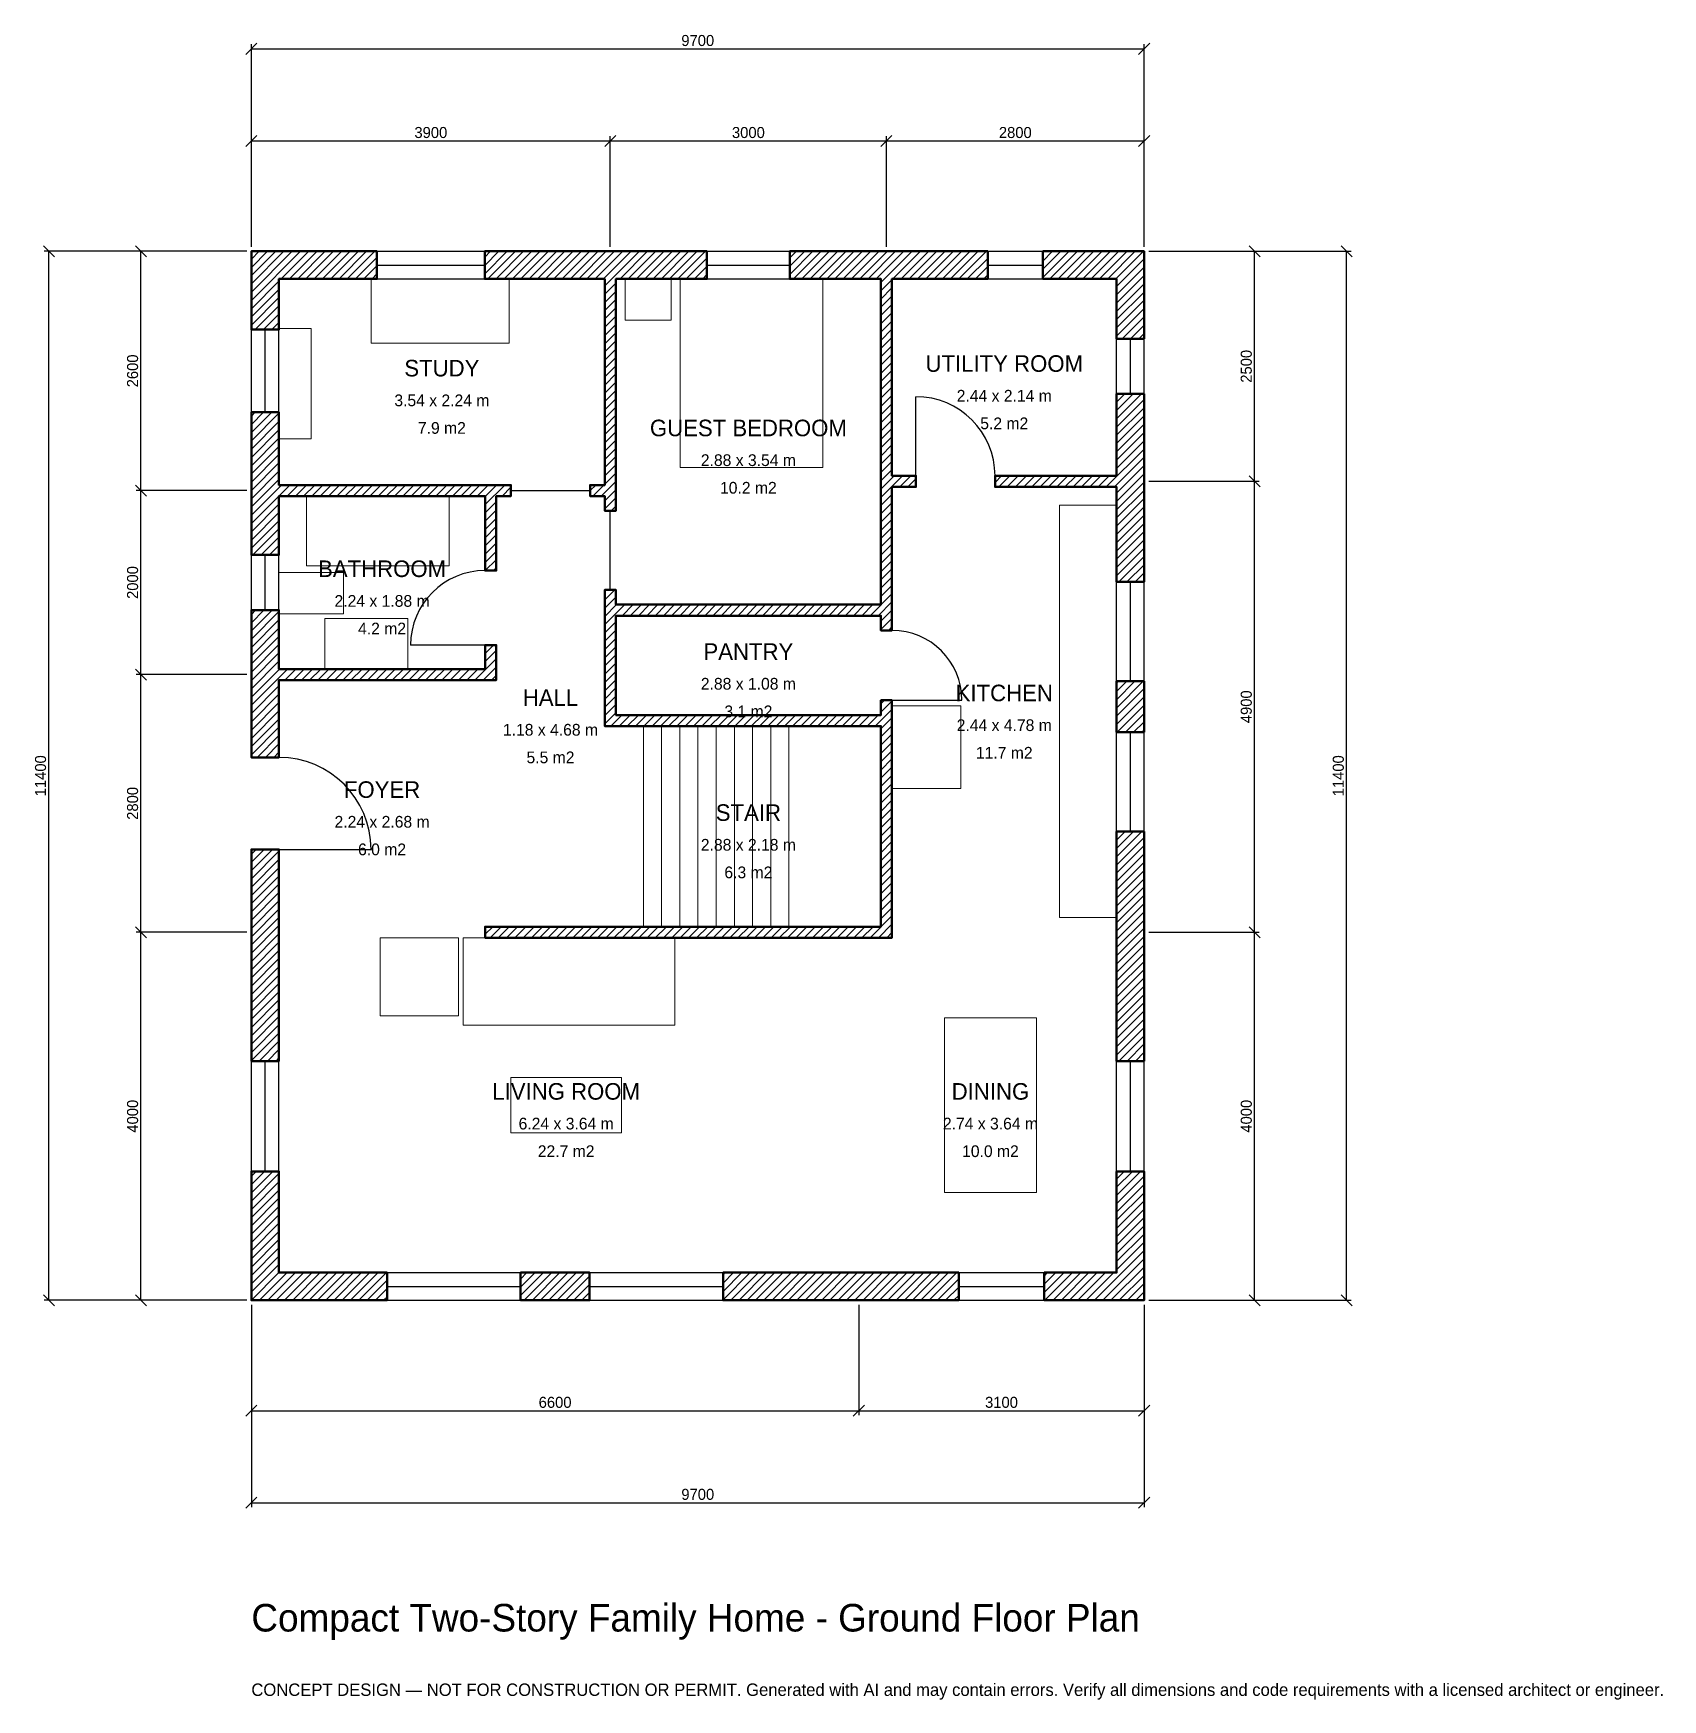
# Model space of a CAD drawing. Header units: millimetres. Extents: x -2369 to 15333, y -4341 to 13769.
import ezdxf
from ezdxf.enums import TextEntityAlignment as Align

# ---------------------------------------------------------------- set-up
doc = ezdxf.new("R2010")
doc.units = ezdxf.units.MM
for name, color, linetype, lineweight in [('A-ANNO-DIMS', 1, 'Continuous', 13), ('A-ANNO-TEXT', 7, 'Continuous', 18), ('A-AREA-IDEN', 7, 'Continuous', 18), ('A-DOOR', 2, 'Continuous', 25), ('A-FLOR-FIXT', 9, 'Continuous', 13), ('A-FLOR-STRS', 3, 'Continuous', 18), ('A-FURN', 9, 'Continuous', 13), ('A-GLAZ', 4, 'Continuous', 25), ('A-WALL', 7, 'Continuous', 50), ('A-WALL-PATT', 8, 'Continuous', 13)]:
    doc.layers.add(name, color=color, linetype=linetype, lineweight=lineweight)
doc.dimstyles.new('PLAN', dxfattribs={"dimtxt": 120, "dimasz": 80, "dimexe": 50, "dimexo": 50, "dimgap": 30, "dimtad": 1, "dimdec": 0, "dimtsz": 60, "dimcen": 2.5, "dimclrd": 1, "dimclre": 1, "dimazin": 3, "dimtfac": 1, "dimtmove": 0, "dimatfit": 3})

msp = doc.modelspace()

# ---------------------------------------------------------------- hatches: boundary and pattern name
at = {"layer": 'A-WALL-PATT'}
h = msp.add_hatch(dxfattribs=at)
h.set_pattern_fill('ANSI31', color=8, scale=20)
h.paths.add_polyline_path([(-0.001, 0), (-0.001, 300), (0, 300), (0, 1400), (300, 1400), (300, 300), (1475, 300), (1475, 0), (300, 0), (300, -0.001), (0, -0.001), (0, 0), (-0.001, 0)])
h.paths.add_polyline_path([(0, 3850), (0, 4150), (0, 4900), (300, 4900), (300, 4150), (300, 3850), (300, 2600), (0, 2600), (0, 3850)])
h.paths.add_polyline_path([(0, 6650), (0, 6740), (-0.001, 6740), (-0.001, 6860), (0, 6860), (0, 6950), (0, 7500), (300, 7500), (300, 6950), (300, 6860), (2540, 6860), (2540, 7120), (2660, 7120), (2660, 6860), (2660, 6740), (2540, 6740), (300, 6740), (300, 6650), (300, 5900), (0, 5900), (0, 6650)])
h.paths.add_polyline_path([(0, 8650), (0, 8740), (-0.001, 8740), (-0.001, 8860), (0, 8860), (0, 8950), (0, 9650), (300, 9650), (300, 8950), (300, 8860), (2540, 8860), (2660, 8860), (2820, 8860), (2820, 8740), (2660, 8740), (2660, 7930), (2540, 7930), (2540, 8740), (300, 8740), (300, 8650), (300, 8100), (0, 8100), (0, 8650)])
h.paths.add_polyline_path([(0, 11100), (-0.001, 11100), (-0.001, 11400), (0, 11400), (0, 11400.001), (300, 11400.001), (300, 11400), (1365, 11400), (1365, 11100), (300, 11100), (300, 10550), (0, 10550), (0, 11100)])
h.paths.add_polyline_path([(3750, 11400), (3840, 11400), (3840, 11400.001), (3960, 11400.001), (3960, 11400), (4050, 11400), (4950, 11400), (4950, 11100), (4050, 11100), (3960, 11100), (3960, 8860), (3960, 8860), (3960, 8580), (3840, 8580), (3840, 8740), (3840, 8740), (3680, 8740), (3680, 8860), (3840, 8860), (3840, 11100), (3750, 11100), (2535, 11100), (2535, 11400), (3750, 11400)])
h.paths.add_polyline_path([(6750, 11400), (6840, 11400), (6840, 11400.001), (6960, 11400.001), (6960, 11400), (7050, 11400), (8000, 11400), (8000, 11100), (7050, 11100), (6960, 11100), (6960, 8960), (7220, 8960), (7220, 8840), (6960, 8840), (6960, 7560), (6960, 7440), (6960, 7280), (6840, 7280), (6840, 7440), (3960, 7440), (3960, 6360), (6840, 6360), (6840, 6520), (6960, 6520), (6960, 6360), (6960, 6240), (6960, 4060), (6960, 3940), (6840, 3940), (6660, 3940), (6540, 3940), (3960, 3940), (3840, 3940), (2540, 3940), (2540, 4060), (3840, 4060), (3960, 4060), (6540, 4060), (6660, 4060), (6840, 4060), (6840, 6240), (3960, 6240), (3840, 6240), (3840, 6240), (3840, 6360), (3840, 6360), (3840, 7440), (3840, 7440), (3840, 7560), (3840, 7560), (3840, 7720), (3960, 7720), (3960, 7560), (6840, 7560), (6840, 8840), (6840, 8960), (6840, 11100), (6750, 11100), (5850, 11100), (5850, 11400), (6750, 11400)])
h.paths.add_polyline_path([(9400, 11400), (9400, 11400.001), (9700, 11400.001), (9700, 11400), (9700.001, 11400), (9700.001, 11100), (9700, 11100), (9700, 10450), (9400, 10450), (9400, 11100), (8600, 11100), (8600, 11400), (9400, 11400)])
h.paths.add_polyline_path([(9700, 9050), (9700, 8960), (9700.001, 8960), (9700.001, 8840), (9700, 8840), (9700, 8750), (9700, 7806.6667), (9400, 7806.6667), (9400, 8750), (9400, 8840), (8080, 8840), (8080, 8960), (9400, 8960), (9400, 9050), (9400, 9850), (9700, 9850), (9700, 9050)])
h.paths.add_polyline_path([(9700, 6173.3333), (9400, 6173.3333), (9400, 6726.6667), (9700, 6726.6667), (9700, 6173.3333)])
h.paths.add_polyline_path([(9700, 4150), (9700, 3850), (9700, 2600), (9400, 2600), (9400, 3850), (9400, 4150), (9400, 5093.3333), (9700, 5093.3333), (9700, 4150)])
h.paths.add_polyline_path([(9700, 300), (9700.001, 300), (9700.001, 0), (9700, 0), (9700, -0.001), (9400, -0.001), (9400, 0), (8615, 0), (8615, 300), (9400, 300), (9400, 1400), (9700, 1400), (9700, 300)])
h.paths.add_polyline_path([(6750, 0), (6450, 0), (5125, 0), (5125, 300), (6450, 300), (6750, 300), (7685, 300), (7685, 0), (6750, 0)])
h.paths.add_polyline_path([(2925, 0), (2925, 300), (3675, 300), (3675, 0), (2925, 0)])

# ---------------------------------------------------------------- linework, layer by layer
at = {"layer": 'A-DOOR'}
for p, q in [((7220, 8960), (7220, 9820)), ((2820, 8800), (3680, 8800)), ((3900, 7720), (3900, 8580)), ((2540, 7120), (1730, 7120)), ((6960, 6520), (7720, 6520)), ((300, 4900), (1300, 4900))]:
    msp.add_line(p, q, dxfattribs=at)
for centre, radius, start, end in [((7220, 8960), 860, 0, 90), ((2540, 7120), 810, 90, 180), ((6960, 6520), 760, 0, 90), ((300, 4900), 1000, 0, 90)]:
    msp.add_arc(centre, radius, start, end, dxfattribs=at)
at = {"layer": 'A-FLOR-FIXT'}
for points in [[(600, 7980), (2150, 7980), (2150, 8740), (600, 8740)], [(8780, 4160), (9400, 4160), (9400, 8640), (8780, 8640)], [(300, 7460), (1000, 7460), (1000, 7910), (300, 7910)], [(800, 6860), (1700, 6860), (1700, 7410), (800, 7410)]]:
    msp.add_lwpolyline(points, close=True, dxfattribs=at)
at = {"layer": 'A-FLOR-STRS'}
for p, q in [((4260, 4060), (4260, 6240)), ((4457.5, 4060), (4457.5, 6240)), ((4655, 4060), (4655, 6240)), ((4852.5, 4060), (4852.5, 6240)), ((5050, 4060), (5050, 6240)), ((5247.5, 4060), (5247.5, 6240)), ((5445, 4060), (5445, 6240)), ((5642.5, 4060), (5642.5, 6240)), ((5840, 4060), (5840, 6240))]:
    msp.add_line(p, q, dxfattribs=at)
at = {"layer": 'A-FURN'}
for points in [[(1300, 10400), (2800, 10400), (2800, 11100), (1300, 11100)], [(4060, 10650), (4560, 10650), (4560, 11100), (4060, 11100)], [(4660, 9050), (6210, 9050), (6210, 11100), (4660, 11100)], [(300, 9360), (650, 9360), (650, 10560), (300, 10560)], [(6960, 5560), (7710, 5560), (7710, 6460), (6960, 6460)], [(1400, 3090), (2250, 3090), (2250, 3940), (1400, 3940)], [(2300, 2990), (4600, 2990), (4600, 3940), (2300, 3940)], [(7530, 1170), (8530, 1170), (8530, 3070), (7530, 3070)], [(2820, 1820), (4020, 1820), (4020, 2420), (2820, 2420)]]:
    msp.add_lwpolyline(points, close=True, dxfattribs=at)
at = {"layer": 'A-GLAZ'}
for p, q in [((1365, 11400), (2535, 11400)), ((1365, 11250), (2535, 11250)), ((4950, 11400), (5850, 11400)), ((4950, 11250), (5850, 11250)), ((8000, 11400), (8600, 11400)), ((8000, 11250), (8600, 11250)), ((1365, 11100), (2535, 11100)), ((4950, 11100), (5850, 11100)), ((8000, 11100), (8600, 11100)), ((0, 9650), (0, 10550)), ((150, 9650), (150, 10550)), ((300, 9650), (300, 10550)), ((9400, 9850), (9400, 10450)), ((9550, 9850), (9550, 10450)), ((9700, 9850), (9700, 10450)), ((0, 7500), (0, 8100)), ((150, 7500), (150, 8100)), ((300, 7500), (300, 8100)), ((9400, 6726.6667), (9400, 7806.6667)), ((9550, 6726.6667), (9550, 7806.6667)), ((9700, 6726.6667), (9700, 7806.6667)), ((9400, 5093.3333), (9400, 6173.3333)), ((9550, 5093.3333), (9550, 6173.3333)), ((9700, 5093.3333), (9700, 6173.3333)), ((0, 1400), (0, 2600)), ((150, 1400), (150, 2600)), ((300, 1400), (300, 2600)), ((9400, 1400), (9400, 2600)), ((9550, 1400), (9550, 2600)), ((9700, 1400), (9700, 2600)), ((1475, 300), (2925, 300)), ((3675, 300), (5125, 300)), ((7685, 300), (8615, 300)), ((1475, 150), (2925, 150)), ((1475, 0), (2925, 0)), ((3675, 150), (5125, 150)), ((3675, 0), (5125, 0)), ((7685, 150), (8615, 150)), ((7685, 0), (8615, 0))]:
    msp.add_line(p, q, dxfattribs=at)
at = {"layer": 'A-WALL'}
for points in [[(0, 11100), (-0.001, 11100), (-0.001, 11400), (0, 11400), (0, 11400.001), (300, 11400.001), (300, 11400), (1365, 11400), (1365, 11100), (300, 11100), (300, 10550), (0, 10550), (0, 11100)], [(3750, 11400), (3840, 11400), (3840, 11400.001), (3960, 11400.001), (3960, 11400), (4050, 11400), (4950, 11400), (4950, 11100), (4050, 11100), (3960, 11100), (3960, 8860), (3960, 8860), (3960, 8580), (3840, 8580), (3840, 8740), (3840, 8740), (3680, 8740), (3680, 8860), (3840, 8860), (3840, 11100), (3750, 11100), (2535, 11100), (2535, 11400), (3750, 11400)], [(6750, 11400), (6840, 11400), (6840, 11400.001), (6960, 11400.001), (6960, 11400), (7050, 11400), (8000, 11400), (8000, 11100), (7050, 11100), (6960, 11100), (6960, 8960), (7220, 8960), (7220, 8840), (6960, 8840), (6960, 7560), (6960, 7440), (6960, 7280), (6840, 7280), (6840, 7440), (3960, 7440), (3960, 6360), (6840, 6360), (6840, 6520), (6960, 6520), (6960, 6360), (6960, 6240), (6960, 4060), (6960, 3940), (6840, 3940), (6660, 3940), (6540, 3940), (3960, 3940), (3840, 3940), (2540, 3940), (2540, 4060), (3840, 4060), (3960, 4060), (6540, 4060), (6660, 4060), (6840, 4060), (6840, 6240), (3960, 6240), (3840, 6240), (3840, 6240), (3840, 6360), (3840, 6360), (3840, 7440), (3840, 7440), (3840, 7560), (3840, 7560), (3840, 7720), (3960, 7720), (3960, 7560), (6840, 7560), (6840, 8840), (6840, 8960), (6840, 11100), (6750, 11100), (5850, 11100), (5850, 11400), (6750, 11400)], [(9400, 11400), (9400, 11400.001), (9700, 11400.001), (9700, 11400), (9700.001, 11400), (9700.001, 11100), (9700, 11100), (9700, 10450), (9400, 10450), (9400, 11100), (8600, 11100), (8600, 11400), (9400, 11400)], [(9700, 9050), (9700, 8960), (9700.001, 8960), (9700.001, 8840), (9700, 8840), (9700, 8750), (9700, 7806.6667), (9400, 7806.6667), (9400, 8750), (9400, 8840), (8080, 8840), (8080, 8960), (9400, 8960), (9400, 9050), (9400, 9850), (9700, 9850), (9700, 9050)], [(0, 8650), (0, 8740), (-0.001, 8740), (-0.001, 8860), (0, 8860), (0, 8950), (0, 9650), (300, 9650), (300, 8950), (300, 8860), (2540, 8860), (2660, 8860), (2820, 8860), (2820, 8740), (2660, 8740), (2660, 7930), (2540, 7930), (2540, 8740), (300, 8740), (300, 8650), (300, 8100), (0, 8100), (0, 8650)], [(0, 6650), (0, 6740), (-0.001, 6740), (-0.001, 6860), (0, 6860), (0, 6950), (0, 7500), (300, 7500), (300, 6950), (300, 6860), (2540, 6860), (2540, 7120), (2660, 7120), (2660, 6860), (2660, 6740), (2540, 6740), (300, 6740), (300, 6650), (300, 5900), (0, 5900), (0, 6650)], [(9700, 6173.3333), (9400, 6173.3333), (9400, 6726.6667), (9700, 6726.6667), (9700, 6173.3333)], [(9700, 4150), (9700, 3850), (9700, 2600), (9400, 2600), (9400, 3850), (9400, 4150), (9400, 5093.3333), (9700, 5093.3333), (9700, 4150)], [(0, 3850), (0, 4150), (0, 4900), (300, 4900), (300, 4150), (300, 3850), (300, 2600), (0, 2600), (0, 3850)], [(-0.001, 0), (-0.001, 300), (0, 300), (0, 1400), (300, 1400), (300, 300), (1475, 300), (1475, 0), (300, 0), (300, -0.001), (0, -0.001), (0, 0), (-0.001, 0)], [(9700, 300), (9700.001, 300), (9700.001, 0), (9700, 0), (9700, -0.001), (9400, -0.001), (9400, 0), (8615, 0), (8615, 300), (9400, 300), (9400, 1400), (9700, 1400), (9700, 300)], [(2925, 0), (2925, 300), (3675, 300), (3675, 0), (2925, 0)], [(6750, 0), (6450, 0), (5125, 0), (5125, 300), (6450, 300), (6750, 300), (7685, 300), (7685, 0), (6750, 0)]]:
    msp.add_lwpolyline(points, close=True, dxfattribs=at)

# ---------------------------------------------------------------- texts
at = {"layer": 'A-ANNO-TEXT'}
for s, height, p in [('Compact Two-Story Family Home - Ground Floor Plan', 300, (0, -3600)), ('CONCEPT DESIGN — NOT FOR CONSTRUCTION OR PERMIT. Generated with AI and may contain errors. Verify all dimensions and code requirements with a licensed architect or engineer.', 135, (0, -4300))]:
    msp.add_text(s, height=height, dxfattribs=at).set_placement(p)
at = {"layer": 'A-AREA-IDEN'}
for s, height, p in [('STUDY', 180, (2070, 10130)), ('UTILITY ROOM', 180, (8180, 10180)), ('3.54 x 2.24 m', 127.5, (2070, 9780)), ('2.44 x 2.14 m', 127.5, (8180, 9830)), ('7.9 m2', 127.5, (2070, 9480)), ('GUEST BEDROOM', 180, (5400, 9480)), ('5.2 m2', 127.5, (8180, 9530)), ('2.88 x 3.54 m', 127.5, (5400, 9130)), ('10.2 m2', 127.5, (5400, 8830)), ('BATHROOM', 180, (1420, 7950)), ('2.24 x 1.88 m', 127.5, (1420, 7600)), ('4.2 m2', 127.5, (1420, 7300)), ('PANTRY', 180, (5400, 7050)), ('2.88 x 1.08 m', 127.5, (5400, 6700)), ('HALL', 180, (3250, 6550)), ('KITCHEN', 180, (8180, 6600)), ('3.1 m2', 127.5, (5400, 6400)), ('1.18 x 4.68 m', 127.5, (3250, 6200)), ('2.44 x 4.78 m', 127.5, (8180, 6250)), ('11.7 m2', 127.5, (8180, 5950)), ('5.5 m2', 127.5, (3250, 5900)), ('FOYER', 180, (1420, 5550)), ('2.24 x 2.68 m', 127.5, (1420, 5200)), ('STAIR', 180, (5400, 5300)), ('6.0 m2', 127.5, (1420, 4900)), ('2.88 x 2.18 m', 127.5, (5400, 4950)), ('6.3 m2', 127.5, (5400, 4650)), ('LIVING ROOM', 180, (3420, 2270)), ('DINING', 180, (8030, 2270)), ('6.24 x 3.64 m', 127.5, (3420, 1920)), ('2.74 x 3.64 m', 127.5, (8030, 1920)), ('22.7 m2', 127.5, (3420, 1620)), ('10.0 m2', 127.5, (8030, 1620))]:
    msp.add_text(s, height=height, dxfattribs=at).set_placement(p, align=Align.MIDDLE_CENTER)

# ---------------------------------------------------------------- dimensions: what is measured, and where the dimension line sits
at = {"layer": 'A-ANNO-DIMS'}
for base, p1, p2, text in [((0, 13600), (0, 11400), (9700, 11400), '9700'), ((0, 12600), (0, 11400), (3900, 11400), '3900'), ((3900, 12600), (3900, 11400), (6900, 11400), '3000'), ((6900, 12600), (6900, 11400), (9700, 11400), '2800'), ((0, -1200), (0, 0), (6600, 0), '6600'), ((0, -2200), (0, 0), (9700, 0), '9700'), ((6600, -1200), (6600, 0), (9700, 0), '3100')]:
    msp.add_linear_dim(base=base, p1=p1, p2=p2, text=text, dimstyle='PLAN', dxfattribs=at).render()
for base, p1, p2, text in [((-2200, 0), (0, 0), (0, 11400), '11400'), ((-1200, 8800), (0, 8800), (0, 11400), '2600'), ((10900, 8900), (9700, 8900), (9700, 11400), '2500'), ((11900, 0), (9700, 0), (9700, 11400), '11400'), ((10900, 4000), (9700, 4000), (9700, 8900), '4900'), ((-1200, 6800), (0, 6800), (0, 8800), '2000'), ((-1200, 4000), (0, 4000), (0, 6800), '2800'), ((-1200, 0), (0, 0), (0, 4000), '4000'), ((10900, 0), (9700, 0), (9700, 4000), '4000')]:
    msp.add_linear_dim(base=base, p1=p1, p2=p2, angle=90, text=text, dimstyle='PLAN', dxfattribs=at).render()

doc.saveas('drawing.dxf')
